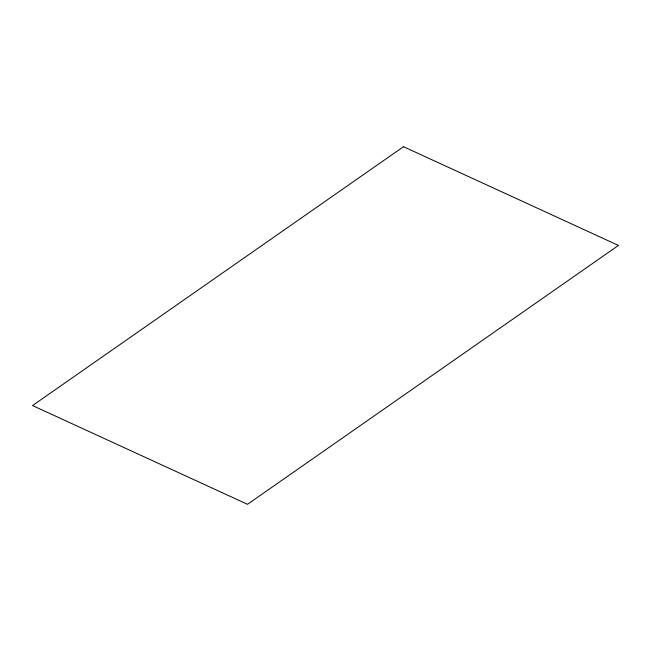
<?xml version="1.0" encoding="UTF-8"?>
<svg xmlns="http://www.w3.org/2000/svg" width="651" height="651" viewBox="0 0 651 651"><rect width="100%" height="100%" fill="white"/><g stroke="black" fill="none" stroke-linecap="round" stroke-linejoin="round"><path stroke-width="0.98" d="M403.498 146.695L32.55 405.565L247.502 504.305L618.45 245.435L403.498 146.695"/></g></svg>
